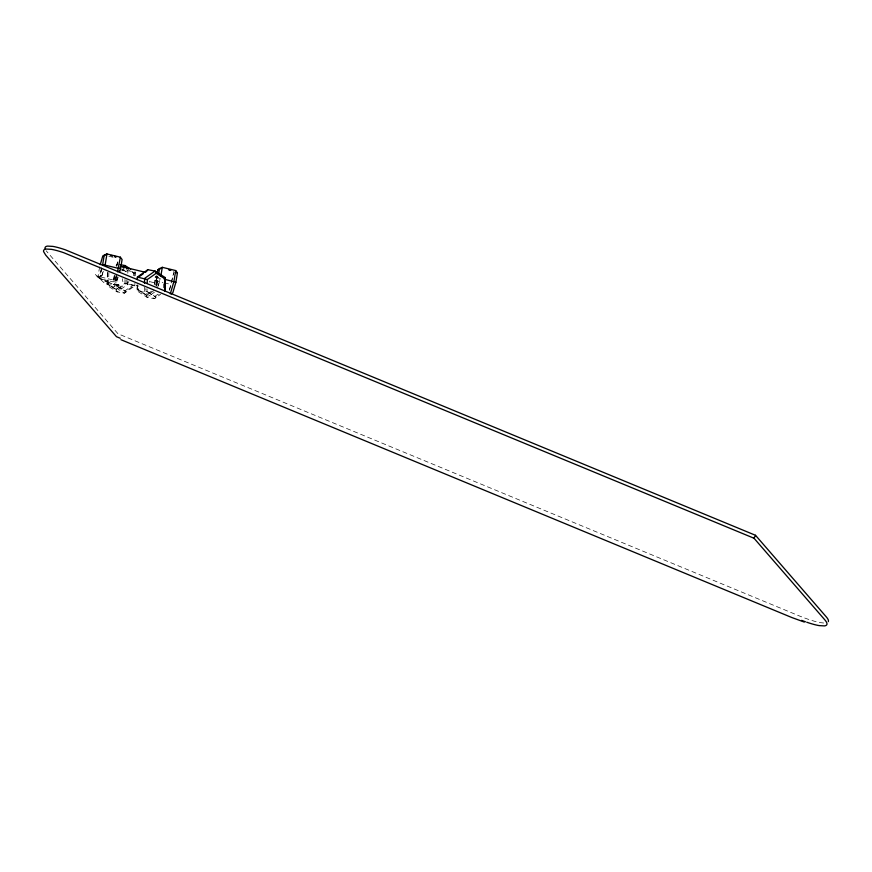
<?xml version="1.0" encoding="UTF-8"?>
<svg xmlns="http://www.w3.org/2000/svg" width="872" height="872" viewBox="0 0 872 872"><rect width="100%" height="100%" fill="white"/><g stroke="black" fill="none" stroke-linecap="round" stroke-linejoin="round"><path stroke-width="0.65" stroke-dasharray="4.36 3.27" d="M107.376 272.838L107.071 285.406L117.153 291.88L124.413 293.21L134.822 285.863L134.888 283.356M107.648 272.293L107.071 285.406L114.341 286.725L124.413 293.21L125.677 291.433L134.582 285.155L134.822 285.863L124.892 283.378L115.987 289.668L107.365 284.119L117.197 289.886L126.102 283.607L126.2 279.661M108.575 284.337L108.858 272.511M114.603 275.421L114.341 286.725L117.055 285.896L125.677 291.433L115.834 285.667L116.085 275.16M117.273 276.697L117.055 285.896L115.834 285.667M124.99 279.443L124.892 283.378L138.921 286.092M127.65 280.773L127.563 284.534L117.153 291.88L115.987 289.668L117.197 289.886M127.824 273.23L127.89 270.712L125.644 269.274M133.59 275.726L133.656 273.1L129.339 270.331M134.8 275.955L135.16 272.042L127.89 270.712L125.176 271.552L121.938 269.47M135.062 275.814L135.16 272.042M137.187 284.599L137.046 290.877L147.117 297.363L154.388 298.682L160.633 294.278M137.427 285.656L137.046 290.877L144.305 292.207L154.388 298.682L158.987 294.562M153.843 290.649L147.172 295.368L138.539 289.82L138.637 285.874M144.425 287.182L144.305 292.207L147.019 291.368L155.641 296.916L145.809 291.15L145.875 288.523M147.085 288.741L147.019 291.368L145.809 291.15M154.954 284.915L155.151 277.034L157.854 276.195M156.164 285.133L156.361 277.252L155.151 277.034M157.647 284.991L157.832 277.449M163.402 287.782L163.5 283.836M99.593 266.941L98.056 276.304L99.779 278.626L113.186 281.874L117.48 279.432L118.167 277.089M101.566 267.682L99.779 278.626L101.577 277.231L103.724 269.83M101.305 269.252L99.593 275.116L98.056 276.304L100.291 276.849L101.392 270.156M114.188 275.792L113.186 281.874L117.48 279.432L115.246 278.898L113.709 280.086L114.363 276.075M116.597 276.62L115.943 280.631L101.577 277.231L99.593 275.116L101.828 275.661L103.539 269.797M154.268 284.327L156.284 275.617M156.099 285.918L157.974 277.351M156.273 286.201L157.156 280.849L154.922 280.315L162.988 282.528M169.31 290.376L173.899 271.955L171.457 271.366M169.691 289.45L173.637 273.536M157.363 276.805L155.554 283.04L149.101 281.482M116.412 265.993L117.851 261.055M116.608 266.036L117.633 262.516M115.246 278.898L116.27 275.378M114.984 280.479L116.423 275.541M155.946 284.97L158.181 277.34M157.505 287.858L160.23 278.473L157.995 277.928L160.492 278.266M158.344 285.667L160.132 279.498M156.982 275.934L155.554 283.04M116.554 266.004L117.807 264.238L115.725 265.698M100.291 276.849L101.828 275.661M121.688 269.917L125.023 267.562M121.786 270.92L124.009 269.35M124.467 291.215L133.372 284.926M151.521 291.215L145.962 295.139L137.329 289.602L138.539 289.82M154.409 292.218L147.117 297.363L145.962 295.139L147.172 295.368M154.431 296.687L158.889 293.548M823.637 623.011L820.661 622.663A50.413 8.927 26.9 0 1 797.695 615.261L117.982 333.758L46.183 250.798M125.176 271.552L126.386 271.77L122.08 269.001M133.656 273.1L134.866 273.328L130.549 270.549M108.815 256.226L113.698 257.414M164.209 282.822L170.312 284.294M128.893 281.493A4.088 3.488 -80.2 0 1 126.756 283.465A3.989 3.401 -80.2 0 1 122.603 280.795A4.088 3.488 -80.2 0 1 122.647 278.702M149.275 281.176A3.989 3.401 -80.2 0 1 149.603 282.125M118.886 284.872L104.858 283.542L94.95 274.102L101.021 279.716L96.999 276.25L102.035 279.781L97.664 277.002L109.382 282.888L110.254 283.237L104.629 280.871L114.319 284.545L119.573 285.591L113.316 284.457L118.886 284.872"/><path stroke-width="1.31" d="M137.307 279.574L137.373 277.056L147.782 269.71L155.042 271.039L165.124 277.525L164.797 291.346L165.124 277.525M144.512 283.411L144.632 278.386L155.042 271.039L156.208 273.252L164.83 278.8M147.205 283.487L147.303 279.541L156.208 273.252M119.922 267.759L120.031 267.017M120.554 268.881L122.091 259.518L120.369 257.196L106.962 253.959L104.204 255.191L102.667 264.565L120.554 268.881L119.529 272.402M105.163 264.903L106.962 253.959L102.667 256.39L100.269 264.598M120.369 257.196L117.502 271.846M158.66 273.917L159.532 268.565L162.29 267.323L175.697 270.571L177.419 272.892L175.882 282.255L172.809 292.807L171.272 293.995M160.895 275.835L162.29 267.323M175.697 270.571L173.91 281.514L170.312 293.842M119.017 271.683L119.29 270.691M156.971 273.274L157.995 269.753L159.532 268.565M806.72 622.216A50.413 8.927 26.9 0 0 819.179 625.606L824.443 625.9A48.745 8.633 26.9 0 0 824.77 619.785L754.018 538.242L755.512 535.299L65.28 249.784A50.238 8.894 26.9 0 0 52.832 246.395L47.557 246.1A48.919 8.666 26.9 0 0 45.093 248.673M128.064 268.118L126.931 267.453M146.518 271.486L147.782 269.71M102.667 256.39L104.204 255.191M122.996 267.028L125.078 265.568L130.68 269.165M143.182 273.841L137.613 277.765L137.373 277.056L147.303 279.541M157.995 269.753L160.492 268.718M114.614 256.477L116.292 256.793M114.701 256.444L115.932 256.706M120.227 264.674L125.078 265.568L126.244 267.78L128.391 269.165M156.044 272.456L156.851 272.98M156.262 273.285L156.916 273.405M127.606 268.129L127.29 268.162M171.054 269.96L168.994 269.906M170.182 270.015L169.168 269.884M175.185 272.347L177.419 272.892M121.208 266.461L145.744 272.391M164.154 279.149L175.882 282.255M111.267 255.485L112.434 255.943M115.289 256.848L114.712 256.684M126.974 267.573L128.282 268.184M111.267 255.55L112.117 255.921M804.224 622.041L791.82 617.529L120.859 339.655M754.018 538.242L63.787 252.727A50.238 8.894 26.9 0 0 51.339 249.338L46.063 249.043A48.919 8.666 26.9 0 0 43.6 251.616L45.747 255.158L116.488 336.701L120.26 338.271M755.512 535.299L826.253 616.842A48.745 8.633 26.9 0 1 828.335 621.627M805.477 621.78A50.413 8.927 26.9 0 1 801.63 620.363"/></g></svg>
